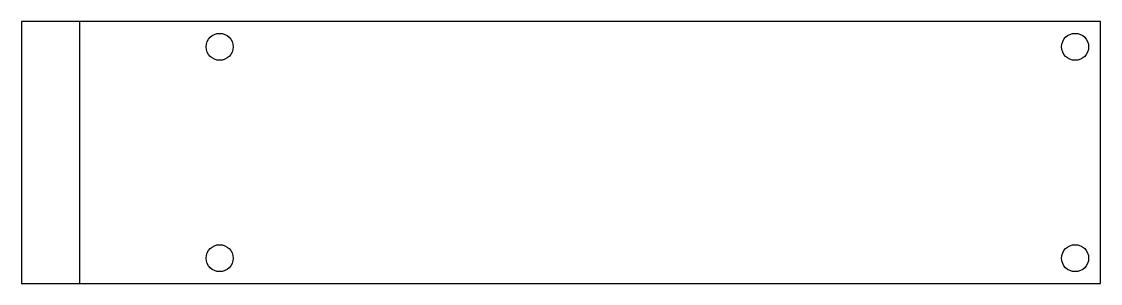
# Model space of a CAD drawing. Header units: millimetres. Extents: x 0 to 128, y 0 to 31.
import ezdxf

# ---------------------------------------------------------------- set-up
doc = ezdxf.new("R2010")
doc.units = ezdxf.units.MM
for name, color, linetype in [('ANTENNA_KEEPOUT', 6, 'Continuous'), ('BOARD_OUTLINE', 7, 'Continuous'), ('MOUNT_HOLES_3.2mm', 1, 'Continuous')]:
    doc.layers.add(name, color=color, linetype=linetype)

msp = doc.modelspace()

# ---------------------------------------------------------------- linework, layer by layer
at = {"layer": 'ANTENNA_KEEPOUT'}
msp.add_lwpolyline([(0, 0), (6.9, 0), (6.9, 31.1), (0, 31.1)], close=True, dxfattribs=at)
at = {"layer": 'BOARD_OUTLINE'}
msp.add_lwpolyline([(0, 0), (128, 0), (128, 31.1), (0, 31.1)], close=True, dxfattribs=at)
at = {"layer": 'MOUNT_HOLES_3.2mm'}
for centre in [(23.5, 28.1), (125, 28.1), (23.5, 3), (125, 3)]:
    msp.add_circle(centre, 1.6, dxfattribs=at)

doc.saveas('drawing.dxf')
